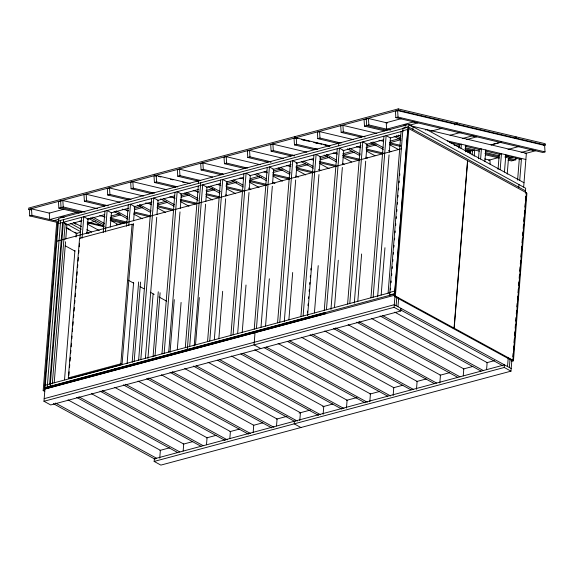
<?xml version="1.0" encoding="UTF-8"?>
<svg xmlns="http://www.w3.org/2000/svg" width="574" height="574" viewBox="0 0 574 574"><rect width="100%" height="100%" fill="white"/><g stroke="black" fill="none" stroke-linecap="round" stroke-linejoin="round"><path stroke-width="0.86" d="M43.165 390.593L56.639 223.121L57.687 222.834L44.212 390.313L43.165 390.593L44.729 391.446M401.018 308.374L400.81 310.986L50.699 404.95L43.968 401.276L44.951 389.064L394.209 295.337M47.24 387.22L60.665 220.402M49.644 384.02L62.645 222.432M50.16 386.438L63.585 219.62M52.277 383.934L65.206 223.236M54.207 382.786L65.558 241.733M65.773 239.049L66.921 224.771L64.783 223.602M64.518 379.866L74.936 250.415M76.012 237.026L76.299 233.453L80.554 232.312M68.328 377.886L120.841 363.794L122.068 364.461L69.547 378.553L68.328 377.886L79.556 238.325L132.07 224.226L133.297 224.893M68.894 375.36L69.181 371.787M69.54 367.324L69.755 364.648M70.042 361.075L70.329 357.502M70.688 353.039L70.903 350.362M71.19 346.789L71.477 343.223M71.836 338.753L72.051 336.077M72.41 331.614L72.625 328.938M72.92 325.365L73.207 321.792M73.565 317.329L73.781 314.652M74.068 311.079L74.355 307.513M74.713 303.043L74.929 300.367M75.216 296.794L75.503 293.228M75.861 288.765L76.077 286.082M76.364 282.516L76.651 278.942M76.938 275.369L77.225 271.803M77.583 267.333L77.799 264.657M78.086 261.084L78.373 257.518M78.731 253.055L78.947 250.372M79.234 246.806L79.528 243.233M79.886 238.77L81.608 217.345M82.075 238.181L83.797 216.757L88.073 219.089L86.925 233.374M103.227 232.506L104.949 211.081M105.415 231.918L107.137 210.493L111.413 212.825L128.705 208.19M110.265 227.11L111.413 212.825M126.567 226.242L128.289 204.818M128.755 225.654L130.477 204.229L134.754 206.561L133.606 220.847M120.841 363.794L132.07 224.226M122.04 364.583L133.39 223.523M127.076 363.694L133.613 282.451M132.178 362.323L138.643 281.978M134.158 361.541L140.551 282.085M138.628 360.135L151.629 198.554M140.817 359.554L153.818 197.965L158.094 200.297L156.946 214.583M145.38 358.32L156.731 217.259M147.927 358.305L153.1 294.024M153.036 356.935L158.273 291.764M155.009 356.153L160.11 292.762M161.968 353.871L174.97 192.29M510.982 371.148L160.871 465.105L154.148 461.431L154.356 458.82L504.467 364.856L504.259 367.475L510.982 371.148L511.893 359.805M164.157 353.29L177.158 191.702L181.434 194.034L180.286 208.319M159.737 458.152L160.376 450.303L68.026 399.884M168.727 352.056L179.999 211.892M170.062 352.336L174.295 299.664M177.287 349.753L181.09 302.441M185.309 347.607L198.31 186.026M198.525 183.407L198.733 180.788M187.289 349.638L200.713 182.819M189.685 346.438L202.687 184.85L206.97 187.181L205.815 201.467M183.149 451.021L183.716 444.039L91.366 393.621M194.184 346.093L205.6 204.15M195.519 344.859L199.329 297.547M207.558 341.638L220.559 180.049M209.747 341.056L222.748 179.468L227.024 181.8L225.876 196.086M214.31 339.815L225.661 198.762M206.489 444.757L207.056 437.775L114.707 387.35M218.859 338.595L222.669 291.283M230.899 335.374L243.9 173.786M233.087 334.786L246.088 173.205L250.364 175.536L249.216 189.822M237.65 333.551L249.001 192.498M229.837 438.493L230.396 431.512L138.047 381.086M242.206 332.332L246.009 285.02M254.239 329.11L267.24 167.522M255.021 332.69L254.038 344.902L260.761 348.576M256.427 328.522L269.428 166.941L273.705 169.273L272.557 183.558M260.991 327.288L272.341 186.234M253.177 432.229L253.737 425.248L161.387 374.822M265.547 326.068L269.349 278.756M277.579 322.846L290.58 161.258M279.768 322.258L292.769 160.677L297.045 163.009L295.897 177.294M284.259 321.921L295.682 179.971M276.517 425.965L277.077 418.984L184.728 368.558M288.887 319.804L292.69 272.492M300.919 316.583L313.921 154.994M294.405 421.237L294.189 423.849L300.912 427.522M303.108 315.994L316.109 154.413L320.392 156.745L319.237 171.03M307.406 312.859L307.549 311.072M307.98 305.712L308.123 303.926M308.554 298.573L308.697 296.787M309.128 291.427L309.271 289.64M309.702 284.288L309.845 282.501M310.276 277.149L310.419 275.362M310.85 270.002L310.993 268.216M307.607 315.657L318.95 174.604M299.786 420.57L300.417 412.72L208.075 362.294M314.416 312.959L318.218 265.64M324.26 310.319L337.261 148.731M338.567 145.825L338.782 143.206M325.408 313.799L325.508 312.543M326.448 309.73L339.449 148.149L343.733 150.481L342.578 164.767M330.947 309.393L342.362 167.443M323.126 414.306L323.758 406.457L231.415 356.031M334.47 307.571L338.28 260.259M347.6 304.055L360.601 142.467M349.788 303.467L362.79 141.886L367.073 144.218L365.925 158.503M354.287 303.129L365.703 161.179M346.466 408.042L347.098 400.193L254.756 349.767M357.81 301.307L361.62 253.995M370.947 297.791L383.941 136.203M373.129 297.203L386.13 135.615L390.413 137.954L389.265 152.239M377.627 296.866L389.05 154.915M369.807 401.778L370.438 393.929L278.096 343.503M381.158 295.043L384.96 247.731M388.081 293.192L401.083 131.604M390.492 289.927L390.636 288.141M391.066 282.788L391.21 281.002M391.64 275.642L391.784 273.855M392.214 268.503L392.358 266.716M392.788 261.357L392.932 259.577M393.362 254.217L393.506 252.431M393.936 247.078L394.08 245.292M394.51 239.932L394.654 238.145M395.084 232.793L395.228 231.006M395.658 225.647L395.802 223.867M396.232 218.507L396.376 216.721M396.806 211.368L396.95 209.582M397.387 204.222L397.531 202.435M397.961 197.083L398.105 195.296M398.535 189.937L398.679 188.157M399.109 182.797L399.253 181.011M399.683 175.658L399.827 173.872M394.331 296.356L407.805 128.877L408.853 128.598L467.53 160.634L454.056 328.113L453.008 328.393L394.331 296.356L395.378 296.069L454.056 328.113M408.136 126.782L394.711 293.601L389.603 294.971L403.027 128.153L408.136 126.782L525.49 190.862M400.81 310.986L394.087 307.32L394.926 296.851M408.588 127.033L408.803 124.415L58.684 218.371L45.052 387.809L394.309 294.082M395.378 296.069L408.853 128.598M396.132 305.705L396.828 296.98M397.961 306.703L398.665 297.978M412.871 129.365L413.079 126.754M393.147 395.515L393.778 387.665L301.436 337.239M416.487 389.251L417.119 381.401L324.776 330.976M439.835 382.987L440.466 375.138L348.117 324.712M458.92 148.106L459.193 144.784L461.381 144.196L461.044 148.35M465.32 150.682L465.765 145.236M454.206 328.192L467.681 160.72L526.358 192.756L512.883 360.235L511.836 360.515L453.159 328.479L454.206 328.192L512.883 360.235M470.135 153.861L470.343 151.199L474.72 150.029L474.224 156.228M472.18 155.045L472.531 150.618M478.486 158.776L479.225 149.534L481.414 148.946L480.603 159.027M463.24 375.848L463.806 368.874L371.457 318.448M484.879 161.366L485.798 149.979M498.045 169.409L499.265 154.277L501.454 153.689L500.162 169.71M486.58 369.584L487.147 362.61L394.797 312.184M504.446 172.042L505.838 154.729M507.208 174.116L508.507 158.029L512.718 156.896M517.605 180.1L519.298 159.027L521.486 158.438L519.721 180.387M518.767 187.189L518.975 184.57M507.524 366.528L508.227 357.803M523.653 187.088L526.372 153.236L410.453 125.771M509.36 367.532L510.064 358.807M525.346 192.606L525.698 188.243L408.803 124.415M512.855 356.755L513.142 353.197M513.429 349.631L513.716 346.065M514.003 342.506L514.29 338.94M514.577 335.374L514.864 331.815M515.151 328.249L515.43 324.69M515.717 321.124L516.004 317.558M516.291 314L516.578 310.434M516.865 306.868L517.152 303.309M517.439 299.743L517.726 296.184M518.013 292.618L518.3 289.052M518.587 285.493L518.874 281.927M519.161 278.361L519.448 274.803M519.735 271.237L520.094 266.781M520.309 264.112L520.596 260.546M520.883 256.987L521.17 253.421M521.457 249.855L521.744 246.296M522.031 242.73L522.311 239.171M522.598 235.605L522.885 232.04M523.172 228.481L523.459 224.915M523.746 221.349L524.105 216.9M524.32 214.224L524.607 210.658M524.894 207.099L525.181 203.533M525.468 199.974L525.755 196.408M511.714 361.261L513.443 360.802L526.918 193.323L526.042 192.842M295.101 137.918L398.306 110.222L457.105 124.149L457.019 122.822L398.227 108.895L295.014 136.59L295.101 137.918L297.691 138.535M154.686 175.601L154.607 174.274L28.7 208.061L28.786 209.388L154.686 175.601L156.415 176.01M294.914 137.968L294.835 136.641L154.786 174.223L154.872 175.551L294.914 137.968L297.511 138.585M49.773 213.198L31.505 208.871L29.317 209.453L29.726 215.917L58.433 222.712M397.631 110.61L395.443 111.198L395.852 117.656L542.839 152.483L545.027 151.895L544.618 145.437L397.631 110.61L398.04 117.074L545.027 151.895M97.623 208.749L62.831 200.505L58.455 201.682L58.864 208.14L79.198 212.954M120.095 202.278L86.172 194.242L83.983 194.83L84.392 201.287L104.403 206.03M143.435 196.014L109.512 187.978L107.324 188.566L107.733 195.024L128.612 199.967M166.776 189.75L132.859 181.714L130.671 182.302L131.08 188.76L152.218 193.768M190.116 183.486L156.2 175.45L154.011 176.039L154.42 182.496L175.558 187.504M212.588 177.014L179.54 169.187L177.352 169.775L177.761 176.232L198.633 181.176M235.928 170.751L202.88 162.923L200.692 163.511L201.101 169.969L221.105 174.711M260.144 164.695L226.221 156.659L224.032 157.247L224.441 163.705L244.445 168.447M283.484 158.431L249.561 150.395L247.372 150.984L247.781 157.441L267.785 162.184M306.825 152.167L272.901 144.131L270.713 144.72L271.122 151.177L291.126 155.92M330.165 145.904L296.241 137.868L294.053 138.456L294.462 144.913L314.466 149.656M353.505 139.64L319.582 131.604L317.393 132.192L317.802 138.65L337.806 143.392M376.845 133.376L342.922 125.34L340.734 125.928L341.143 132.386L361.146 137.121M387.586 123.023L368.451 118.488L364.074 119.665L364.483 126.122L384.494 130.858M29.726 215.917L31.914 215.329L58.878 221.715M395.852 117.656L398.04 117.074M58.864 208.14L63.24 206.963L84.988 212.115M84.392 201.287L86.581 200.699L108.328 205.851M107.733 195.024L109.921 194.435L131.066 199.443M131.08 188.76L133.268 188.172L154.406 193.18M154.42 182.496L156.609 181.908L177.746 186.916M177.761 176.232L179.949 175.644L200.821 180.595M201.101 169.969L203.289 169.38L223.293 174.123M224.441 163.705L226.63 163.116L247.502 168.06M247.781 157.441L249.97 156.853L270.842 161.796M271.122 151.177L273.31 150.589L294.448 155.597M294.462 144.913L296.65 144.325L317.795 149.333M317.802 138.65L319.991 138.061L341.135 143.07M341.143 132.386L343.331 131.798L365.078 136.949M364.483 126.122L368.86 124.945L390.607 130.097M63.585 209.28L49.264 213.119L49.673 219.584L76.629 212.344M401.398 118.624L386.216 122.7L386.625 129.157L413.61 121.91L417.901 122.929L409.463 125.189M60.421 217.539L62.609 216.95L64.324 217.352M78.286 212.739L82.663 211.562M103.815 205.887L106.003 205.298M127.155 199.623L129.344 199.034M150.496 193.359L152.684 192.771M173.843 187.095L176.024 186.507M197.183 180.832L199.372 180.243M220.524 174.568L222.712 173.979M243.864 168.304L246.052 167.716M267.204 162.04L269.393 161.452L270.957 162.306M290.544 155.776L292.733 155.188L294.297 156.042M313.885 149.513L316.073 148.924M337.225 143.249L339.413 142.661M360.565 136.985L362.754 136.397M383.906 130.721L388.282 129.545M406.155 124.752L403.967 125.34L405.531 126.194M53.963 220.595L59.014 219.239M58.476 220.99L406.858 127.493M402.819 130.764L407.92 129.394M58.268 223.609L403.271 131.016M66.462 224.893L82.025 220.717M87.212 219.325L104.497 214.683M133.893 206.798L152.045 201.926M157.233 200.534L174.525 195.892M180.573 194.27L198.726 189.398M206.504 187.311L220.308 183.601M226.35 181.98L243.606 177.352M249.647 175.73L266.903 171.102M272.944 169.481L291.068 164.616M296.241 163.224L313.497 158.596M319.539 156.975L336.794 152.34M342.836 150.725L360.96 145.861M366.133 144.469L383.389 139.841M390.298 137.982L400.652 135.206M425.32 130.033L426.776 129.638L524.005 182.726M134.223 208.29L140.996 206.475M180.903 195.763L187.676 193.947M226.744 183.458L233.51 181.642M273.425 170.93L280.191 169.115M320.105 158.402L327.718 156.365M366.786 145.875L374.406 143.837M111.026 216.011L119.485 213.736M134.366 209.747L142.826 207.472M157.707 203.483L166.166 201.209M181.047 197.219L189.506 194.945M206.08 190.496L212.846 188.681M226.034 185.144L236.194 182.417M250.221 178.65L259.534 176.153M272.722 172.616L282.874 169.89M296.062 166.352L305.368 163.855M320.249 159.859L329.555 157.362M342.743 153.825L352.049 151.328M366.083 147.561L376.235 144.835M390.27 141.068L399.576 138.571M88.446 223.085L95.341 221.234M431.304 131.073L441.736 128.354M454.522 124.845L457.256 124.185L516.055 138.119L515.969 136.791L457.177 122.858L457.256 124.185M110.323 217.689L120.475 214.97M157.85 204.94L167.156 202.435M206.224 191.953L214.683 189.685M249.518 180.336L261.364 177.158M296.198 167.809L308.044 164.63M342.886 155.281L354.732 152.103M390.413 142.524L400.566 139.798M116.486 224.793L123.223 222.985M450.073 135.27L461.037 132.329M56.848 241.216L401.642 148.688M462.285 138.556L472.409 135.844L476.693 136.856L466.576 139.575M451.394 143.651L453.08 143.191M466.038 151.536L469.489 150.61M491.05 144.827L501.396 142.051M514.333 138.578L516.055 138.119M465.464 151.773L469.762 150.618M491.265 144.849L501.59 142.079M514.491 138.614L516.205 138.155L545.3 145.043L545.214 143.715L516.126 136.827L516.205 138.155M467.817 152.598L470.357 151.916M508.026 149.427L518.989 146.485M488.531 160.275L498.856 157.506M543.578 145.509L545.3 145.043M505.063 156.788L508.435 155.884M521.084 152.49L531.201 149.771L535.492 150.79L524.916 153.624M515.703 157.348L515.854 159.773L511.477 160.942L507.997 160.124M525.31 193.043L526.358 192.756M389.818 292.353L394.919 290.982M45.267 385.197L390.27 292.604M44.184 398.657L394.295 304.701L511.19 368.53M43.968 401.276L394.087 307.32M159.916 450.425L169.423 447.878M183.257 444.161L192.764 441.614M206.597 437.897L216.104 435.35M229.937 431.634L239.444 429.087M253.278 425.37L262.784 422.823M276.618 419.106L286.993 416.322M299.097 413.079L310.333 410.058M322.667 406.751L332.82 404.024M346.639 400.315L357.014 397.531M369.979 394.051L379.493 391.497M393.319 387.787L402.833 385.233M416.659 381.523L426.173 378.969M440.007 375.26L449.514 372.705M463.347 368.996L472.854 366.442M486.687 362.732L494.465 360.644M154.148 461.431L504.259 367.475M447.354 140.874L525.87 159.479M449.528 142.495L459.996 144.978M465.234 146.212L479.19 149.52M485.295 150.969L500.126 154.485M505.364 155.726L520.761 159.371M454.099 145.143L459.322 146.377M465.406 147.819L479.326 151.12M485.41 152.562L499.33 155.855M505.077 157.219L515.854 159.773M386.682 130.276L366.671 125.534L366.262 119.076M464.962 148.817L472.789 150.675M484.965 153.559L498.878 156.853M508.449 159.12L513.665 160.361M465.378 150.022L470.601 151.263M485.382 154.765L499.301 158.058M484.7 158.926L489.916 160.168L490.167 164.2M378.991 140.25L383.382 141.283M389.43 142.718L400.738 145.401M389.854 143.923L400.286 146.399M356.526 146.714L360.874 147.748M366.09 148.982L383.482 153.107M366.513 150.187L382.169 153.897M302.017 139.561L309.795 141.405M314.122 142.424L321.899 144.268M323.636 144.677L329.684 146.112M301.831 139.604L307.018 140.838M313.942 142.474L319.13 143.701M326.046 145.344L329.505 146.162M333.178 152.978L337.534 154.011M342.75 155.245L359.274 159.163M343.173 156.451L359.697 160.368M309.838 159.242L313.354 160.074M319.409 161.509L335.933 165.427M319.833 162.715L336.357 166.632M286.498 165.506L290.846 166.539M296.069 167.773L313.461 171.899M296.485 168.978L312.141 172.688M264.026 171.978L267.506 172.803M272.729 174.037L289.253 177.954M273.145 175.242L289.676 179.16M239.817 178.033L243.333 178.866M249.389 180.301L265.913 184.218M249.805 181.506L266.329 185.424M234.336 182.166L236.072 182.582M216.477 184.297L220.825 185.33M226.048 186.564L243.441 190.69M226.465 187.77L242.12 191.479M154.872 175.551L156.602 175.96M158.331 176.369L160.921 176.986M170.435 179.239L173.025 179.856M182.539 182.109L185.137 182.719M193.137 190.561L198.353 191.802M206.181 193.653L219.232 196.746M205.736 194.658L218.78 197.743M169.796 196.825L175.013 198.066M180.236 199.3L196.76 203.218M180.652 200.505L195.44 204.007M145.674 202.909L151.672 204.33M157.764 205.772L173.42 209.481M157.312 206.769L172.1 210.271M122.24 209.151L128.332 210.593M134.424 212.036L150.948 215.953M133.972 213.033L149.627 216.742M99.776 215.623L104.992 216.857M110.208 218.091L126.739 222.009M81.056 212.294L61.052 207.551L60.643 201.094M110.631 219.297L126.287 223.006M110.179 220.294L124.099 223.595M87.169 222.059L102.825 225.769M79.793 221.019L81.508 221.428M87.557 222.863L104.016 226.759M28.786 209.388L31.061 209.869M398.456 135.098L400.803 136.382M396.268 135.686L400.961 138.248M394.08 136.275L401.118 140.121M389.653 144.713L398.277 149.419M372.928 141.95L383.095 147.504M388.576 150.496L390.923 151.78M370.739 142.539L383.253 149.376M366.312 150.976L374.937 155.683M349.588 148.214L360.537 154.198M366.018 157.19L367.582 158.044M347.399 148.802L359.912 155.64M342.972 157.24L351.597 161.947M326.247 154.478L336.414 160.031M342.671 163.454L344.235 164.308M324.059 155.066L336.572 161.904M319.632 163.504L329.038 168.641M303.689 161.172L313.074 166.295M318.548 169.287L320.895 170.571M301.501 161.76L313.232 168.168M296.284 169.768L305.698 174.905M280.342 167.436L290.516 172.989M295.99 175.981L298.337 177.258M278.153 168.024L289.892 174.431M272.944 176.031L282.358 181.169M257.001 173.7L266.393 178.823M272.65 182.245L274.996 183.522M254.813 174.288L266.551 180.695M249.604 182.295L259.017 187.433M233.661 179.963L243.053 185.086M248.528 188.078L250.874 189.363M231.473 180.552L243.211 186.959M226.264 188.559L235.677 193.696M210.321 186.227L220.495 191.781M225.969 194.773L227.534 195.626M208.132 186.815L219.871 193.223M512.568 360.321L513.443 360.802M196.652 191.393L198.217 192.254M206.059 196.53L212.33 199.96M186.981 192.491L197.937 198.468M400.473 309.852L502.989 365.832M184.792 193.079L198.095 200.34M173.312 197.664L174.876 198.518M180.365 201.517L188.989 206.224M382.291 315.37L483.243 370.495M380.103 315.958L481.055 371.084M163.64 198.755L174.596 204.731M160.67 198.913L173.972 206.174M149.972 203.928L151.536 204.782M157.025 207.781L165.649 212.488M358.951 321.634L459.903 376.759M356.763 322.222L457.715 377.348M139.518 204.588L151.249 210.995M137.329 205.176L150.632 212.437M126.632 210.192L128.196 211.045M133.685 214.045L142.309 218.751M335.603 327.898L436.563 383.023M333.415 328.486L434.375 383.611M116.178 210.852L127.909 217.266M113.989 211.44L128.074 219.132M103.291 216.455L104.855 217.309M110.344 220.308L118.187 224.585M312.263 334.161L413.223 389.287M310.075 334.75L411.034 389.875M92.837 217.116L104.568 223.53M90.649 217.704L103.944 224.965M88.461 218.292L104.109 226.838M87.148 223.975L99.237 230.576M73.565 222.339L81.408 226.622M86.896 229.622L91.603 232.19M74.34 223.358L75.904 224.212M289.705 340.856L390.664 395.981M287.517 341.444L387.694 396.139M70.645 223.473L81.199 229.234M86.688 232.233L89.042 233.518M63.37 222.238L80.633 231.659M67.079 227.964L70.207 229.672M74.9 232.233L76.464 233.087M66.11 227.892L77.095 233.891M266.365 347.119L367.317 402.245M264.176 347.708L365.136 402.826M65.486 245.93L74.907 251.082M128.303 280.234L133.799 283.233M140.078 286.663L144.002 288.808M150.288 292.238L154.212 294.383M158.919 296.952L166.776 301.242M243.024 353.383L343.977 408.509M240.836 353.971L341.788 409.09M219.684 359.647L320.636 414.772M217.496 360.235L318.448 415.354M196.344 365.911L297.296 421.036M193.373 366.069L295.108 421.617M172.222 371.744L273.956 427.3M170.033 372.332L271.767 427.888M148.881 378.008L250.616 433.564M146.693 378.596L248.427 434.152M125.541 384.271L227.275 439.828M123.353 384.86L225.087 440.416M102.201 390.535L203.153 445.661M100.012 391.124L200.965 446.249M78.853 396.799L179.813 451.925M76.665 397.387L177.624 452.513M55.513 403.063L156.472 458.188M53.325 403.651L155.066 459.207M398.227 108.895L398.306 110.222M368.451 118.488L368.86 124.945M342.922 125.34L343.331 131.798M319.582 131.604L319.991 138.061M296.241 137.868L296.65 144.325M272.901 144.131L273.31 150.589M249.561 150.395L249.97 156.853M226.221 156.659L226.63 163.116M202.88 162.923L203.289 169.38M179.54 169.187L179.949 175.644M156.2 175.45L156.609 181.908M132.859 181.714L133.268 188.172M109.512 187.978L109.921 194.435M86.172 194.242L86.581 200.699M62.831 200.505L63.24 206.963M31.505 208.871L31.914 215.329M44.901 387.73L44.801 388.978L114.463 370.287L114.563 369.032L44.901 387.73M114.743 368.982L114.642 370.237L184.663 351.446L184.763 350.19L114.743 368.982M184.95 350.147L184.85 351.396L254.87 332.604L254.971 331.349L184.95 350.147M255.15 331.306L255.05 332.554L325.078 313.763L325.178 312.514L255.15 331.306"/></g></svg>
